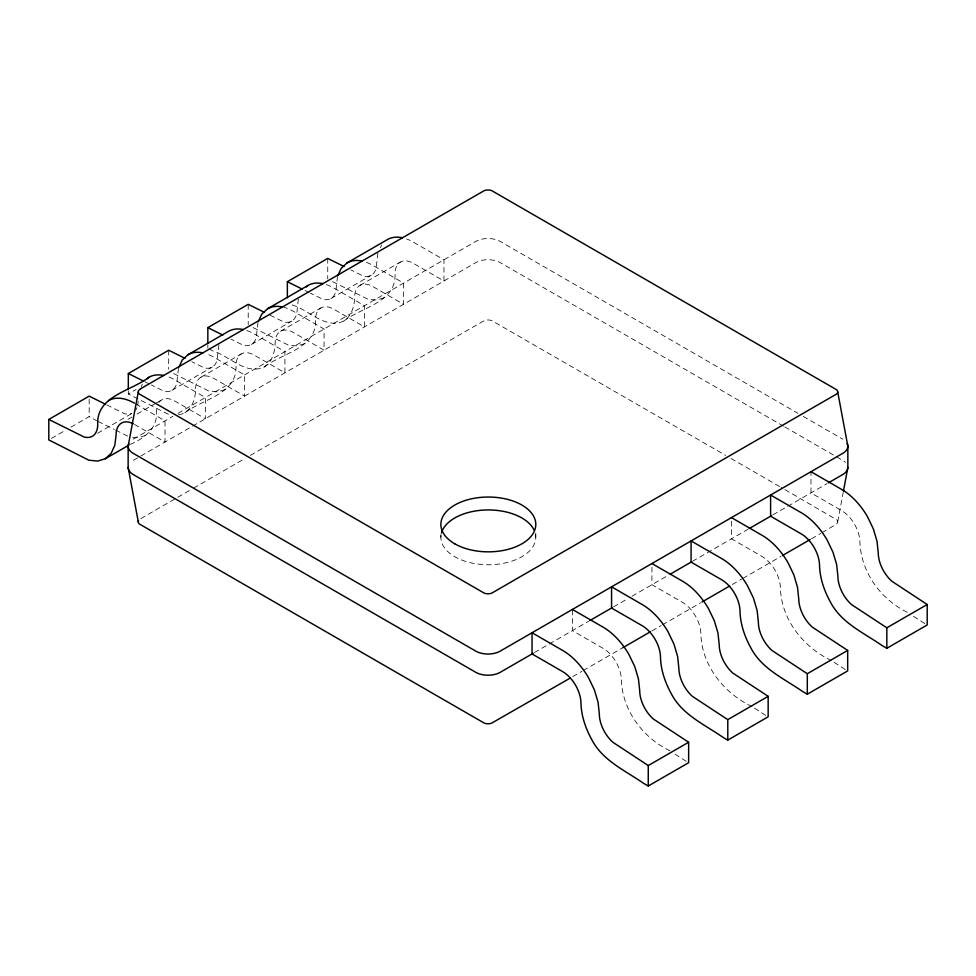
<?xml version="1.0" encoding="UTF-8"?>
<svg xmlns="http://www.w3.org/2000/svg" width="976" height="976" viewBox="0 0 976 976"><rect width="100%" height="100%" fill="white"/><g stroke="black" fill="none" stroke-linecap="round" stroke-linejoin="round"><path stroke-width="0.73" stroke-dasharray="4.88 3.66" d="M178.51 368.22L177.254 378.468A25.949 14.982 60 0 1 163.651 391.083L151.426 385.008M218.88 344.918L217.624 355.166A25.949 14.982 60 0 1 204.033 367.781L191.796 361.706M258.03 322.312L256.773 332.56A25.949 14.982 60 0 1 243.17 345.175L230.946 339.099M298.4 298.998L297.155 309.246A25.949 14.982 60 0 1 283.552 321.86L268.595 314.443M337.55 276.403L336.293 286.651A25.949 14.982 60 0 1 322.702 299.266L310.466 293.19M377.919 253.089L376.675 263.337A25.949 14.982 60 0 1 363.072 275.952L350.835 269.876M837.713 521.855L843.191 492.453M141.191 386.777L142.411 384.068M380.372 247.684L381.592 244.988M130.076 444.446C143.85 438.7 157.88 428.354 156.465 411.665A25.949 14.982 60 0 1 156.807 407.736M178.523 414.776C190.649 413.153 195.676 399.904 195.603 389.07A25.949 14.982 60 0 1 213.964 378.468L244.549 396.122L244.549 374.943L213.964 357.277A51.899 29.963 60 0 0 205.777 353.629M184.854 412.824C202.374 399.074 237.473 394.231 235.985 365.756A25.949 14.982 60 0 1 254.333 355.166L284.919 372.82L284.919 351.628L254.333 333.975A51.899 29.963 60 0 0 246.159 330.315M209.035 348.786L212.597 350.835C229.397 355.715 245.684 375.699 264.374 366.915C272.292 361.706 274.854 352.141 275.134 343.149A25.949 14.982 60 0 1 293.483 332.56L324.069 350.213L324.069 329.022L293.483 311.368A51.899 29.963 60 0 0 283.979 307.33M264.374 366.915C281.893 353.153 317.005 348.322 315.504 319.847A25.949 14.982 60 0 1 333.853 309.246L364.438 326.911L364.438 305.72L333.853 288.054A51.899 29.963 60 0 0 325.679 284.406M292.117 304.927C308.916 309.807 325.203 329.79 343.906 321.006C351.811 315.785 354.386 306.232 354.654 297.241A25.949 14.982 60 0 1 373.003 286.651L403.588 304.305L403.588 283.113L373.003 265.46A51.899 29.963 60 0 0 364.829 261.8M343.906 321.006C361.413 307.245 396.524 302.414 395.024 273.939A25.949 14.982 60 0 1 413.373 263.337L443.958 281.003L443.958 259.811L413.373 242.146A51.899 29.963 60 0 0 406.541 238.949M51.399 438.419L65.734 430.148M70.943 427.134L89.17 416.606L96.636 420.705M128.32 391.083L128.32 394.011L136.14 389.497M97.576 433.259L131.431 413.702M171.886 390.351L212.256 367.037M251.405 344.443L291.775 321.128M330.925 298.534L371.295 275.22M127.978 419.338L131.882 417.081M137.091 414.068L155.318 403.552M156.624 402.795L161.833 399.782M200.983 377.187L241.353 353.873M280.502 331.279L320.872 307.965M360.022 285.358L400.392 262.056M133.212 439.212L172.837 416.337M178.01 413.348L475.763 241.438A17.3 9.992 0 0 1 500.237 241.438L797.99 413.348M140.788 518.622L192.235 488.927M193.553 488.171L244.988 458.464M250.271 455.426L484.425 320.506A7.161 4.136 0 0 1 491.575 320.506L725.729 455.426M534.494 652.517L588.504 621.334M613.538 606.889L627.19 599.008M631.984 596.238L667.56 575.694M692.387 561.359L747.921 529.297M772.955 514.84L826.977 483.657M572.729 676.624L581.964 671.293M583.282 670.524L622.847 647.686M651.87 630.935L661.106 625.604M662.423 624.835L700.67 602.753M732.329 584.478L741.565 579.146M742.882 578.39L781.129 556.308M811.471 538.789L820.706 533.457M822.024 532.701L836.749 523.917A7.161 4.136 0 0 0 836.749 519.793L781.129 487.402M384.276 297.692L376.675 300.047L367.818 299.168L332.487 281.613M304.756 343.601L297.155 345.955L288.298 345.077L252.967 327.533M225.224 389.522L217.624 391.864L208.779 390.986L173.447 373.442M145.705 435.43L138.104 437.773L132.211 437.187M305.024 290.494L309.111 292.519M144.631 381.64L150.06 384.337M168.409 414.3L128.32 394.011M106.835 404.918L124.501 413.69A25.949 14.982 60 0 0 131.553 413.519M98.003 421.376L114.302 429.477M115.668 430.148L127.893 436.223M803.26 416.398L842.788 439.212M783.496 426.17L500.237 262.629A17.3 9.992 0 0 0 475.763 262.629L133.212 460.404A17.3 9.992 0 0 0 130.467 462.478M784.814 426.939L842.788 460.404A17.3 9.992 0 0 1 845.533 462.478M731.012 458.464L779.812 486.646M924.821 623.603L912.353 615.588M845.301 669.512L832.833 661.496M765.782 715.42L753.313 707.405M135.713 403.93L165.017 420.851L165.017 442.043L134.432 424.377M686.262 761.341L675.05 754.155M907.302 612.269C880.669 599.325 861.1 572.229 859.917 542.339A25.949 14.982 60 0 0 841.568 510.558L810.983 492.892L810.983 471.701M831.576 660.667C803.577 647.344 781.459 619.98 780.397 588.247A25.949 14.982 60 0 0 762.036 556.466L731.451 538.801L731.451 517.609M752.057 706.575C724.058 693.253 701.939 665.888 700.866 634.156A25.949 14.982 60 0 0 682.517 602.375L651.931 584.722L651.931 563.53M670.012 750.825C642.903 737.783 622.493 710.565 621.346 680.065A25.949 14.982 60 0 0 602.997 648.284L572.412 630.63L572.412 609.439M535.8 533.042L535.8 537.349M440.871 534.482L440.871 537.349M327.741 258.408L327.741 278.88M248.209 304.317L248.209 324.788M207.839 345.175L207.839 348.09M168.689 350.225L168.689 369.233M89.17 399.062L89.17 416.606M535.531 534.494A47.458 27.401 0 0 1 488.329 564.75A47.458 27.401 0 0 1 441.128 534.494M158.917 402.49A25.949 14.982 60 0 1 174.814 401.075L205.399 418.728L205.399 397.537L174.814 379.884A51.899 29.963 60 0 0 166.64 376.224M138.104 401.075A25.949 14.982 60 0 1 137.75 405.003M137.006 407.675A25.949 14.982 60 0 1 135.652 410.249"/><path stroke-width="1.46" d="M138.287 391.888L128.149 446.276L128.149 467.467L138.287 521.855M843.471 490.989L847.851 467.467L847.851 446.276L837.713 391.888M179.12 366.878L182.17 360.12L188.002 354.715L228.384 331.401A51.899 29.963 60 0 1 243.305 329.559M258.64 320.958L261.69 314.211L267.522 308.794L307.904 285.492A51.899 29.963 60 0 1 322.824 283.65M338.16 275.049L341.222 268.302L347.053 262.886L387.423 239.584A51.899 29.963 60 0 1 402.344 237.741M163.785 375.479A51.899 29.963 60 0 0 148.852 377.309C131.345 391.071 96.234 395.902 97.734 424.377A25.949 14.982 60 0 1 84.131 436.992L48.8 419.448L48.8 439.92L88.889 460.208L97.734 461.087L105.335 458.732L128.783 445.202M147.278 378.773L148.852 377.309M105.335 458.732L111.166 453.328L114.839 445.227L116.083 434.979A25.949 14.982 60 0 1 133.248 423.73M306.33 286.944L307.904 285.492M48.8 419.448L89.17 396.146L105.481 404.235M128.32 389.619L128.32 373.54L168.689 350.225L185.001 358.326M207.839 343.711L207.839 327.631L248.209 304.317L264.52 312.418M287.359 297.802L287.359 281.71L327.741 258.408L344.04 266.509M533.177 653.286L500.237 672.305A17.3 9.992 0 0 1 475.763 672.305L133.212 474.531A17.3 9.992 0 0 1 128.149 467.467M589.821 620.577L612.22 607.645M670.195 574.181L691.276 562.005M749.239 528.541L771.638 515.609M828.295 482.9L842.788 474.531A17.3 9.992 0 0 0 847.851 467.467M570.094 678.149L491.575 723.204A7.161 4.136 0 0 1 484.425 723.204L139.251 523.917A7.161 4.136 0 0 1 138.531 520.781M622.847 647.686L650.553 631.692M701.988 601.997L729.694 586.003M782.447 555.539L810.153 539.545M648.259 765.55L612.928 742.297A25.949 14.982 60 0 1 599.325 713.968L598.081 702.281L594.408 689.947L588.577 677.795A51.899 29.963 60 0 0 562.627 650.406L532.042 632.741L532.042 653.932L562.627 671.598A25.949 14.982 60 0 1 580.976 703.379C581.379 716.164 585.624 728.401 591.724 739.552C602.57 760.633 624.957 770.381 643.513 783.277L648.259 786.009L648.259 765.55L688.641 742.236L653.298 718.983A25.949 14.982 60 0 1 639.707 690.666L638.45 678.979L634.778 666.632L628.947 654.493A51.899 29.963 60 0 0 602.997 627.092L572.412 609.439M727.791 719.641L692.448 696.388A25.949 14.982 60 0 1 678.845 668.06L677.6 656.372L673.928 644.038L668.096 631.887A51.899 29.963 60 0 0 642.147 604.498L611.562 586.832L611.562 608.024L642.147 625.677A25.949 14.982 60 0 1 660.496 657.47C660.898 670.256 665.144 682.492 671.244 693.643C682.09 714.725 704.477 724.46 723.033 737.356L727.791 740.101L727.791 719.641L768.161 696.327L732.83 673.074A25.949 14.982 60 0 1 719.227 644.758L717.97 633.058L714.31 620.724L708.478 608.585A51.899 29.963 60 0 0 682.517 581.184L651.931 563.53M807.311 673.721L771.967 650.467A25.949 14.982 60 0 1 758.376 622.151L757.12 610.464L753.46 598.117L747.616 585.978A51.899 29.963 60 0 0 721.667 558.577L691.081 540.924L691.081 562.115L721.667 579.768A25.949 14.982 60 0 1 740.015 611.562C740.418 624.347 744.664 636.584 750.776 647.735C761.622 668.816 783.996 678.552 802.553 691.447L807.311 694.192L807.311 673.721L847.68 650.419L812.349 627.165A25.949 14.982 60 0 1 798.746 598.837L797.49 587.149L793.83 574.815L787.998 562.664A51.899 29.963 60 0 0 762.036 535.275L731.451 517.609M886.83 627.812L851.499 604.559A25.949 14.982 60 0 1 837.896 576.243L836.639 564.555L832.979 552.209L827.148 540.07A51.899 29.963 60 0 0 801.186 512.668L770.601 495.015L770.601 516.206L801.186 533.86A25.949 14.982 60 0 1 819.535 565.641C819.95 578.439 824.183 590.675 830.295 601.814C841.141 622.908 863.528 632.643 882.072 645.539L886.83 648.284L886.83 627.812L927.2 604.51L891.869 581.257A25.949 14.982 60 0 1 878.266 552.928L877.009 541.241L873.349 528.907L867.518 516.755A51.899 29.963 60 0 0 841.568 489.366L810.983 471.701M648.259 786.009L688.641 762.707L688.641 742.236M727.791 740.101L768.161 716.799L768.161 696.327M807.311 694.192L847.68 670.89L847.68 650.419M886.83 648.284L927.2 624.969L927.2 604.51M287.359 281.71L302.316 289.14M207.839 327.631L222.796 335.049M128.32 373.54L143.265 380.957M441.457 533.067A47.458 27.401 0 0 1 485.853 509.984A47.458 27.401 0 0 1 534.177 530.261M128.734 443.69A17.3 9.992 0 0 0 133.212 453.34L475.763 651.114A17.3 9.992 0 0 0 500.237 651.114L842.788 453.34A17.3 9.992 0 0 0 847.266 443.69M108.482 400.624A51.899 29.963 60 0 1 134.432 403.186M267.522 308.794A51.899 29.963 60 0 1 282.454 306.964M347.053 262.886A51.899 29.963 60 0 1 361.974 261.043M188.002 354.715A51.899 29.963 60 0 1 202.935 352.873M140.788 388.655L139.251 389.827A7.161 4.136 0 0 0 139.251 393.95L484.425 593.237A7.161 4.136 0 0 0 491.575 593.237L836.749 393.95A7.161 4.136 0 0 0 836.749 389.827L491.575 190.54A7.161 4.136 0 0 0 484.425 190.54L140.788 388.655M454.779 543.815A47.458 27.401 0 0 0 534.177 531.53A47.458 27.401 0 0 0 476.056 497.967A47.458 27.401 0 0 0 454.779 543.815"/></g></svg>
